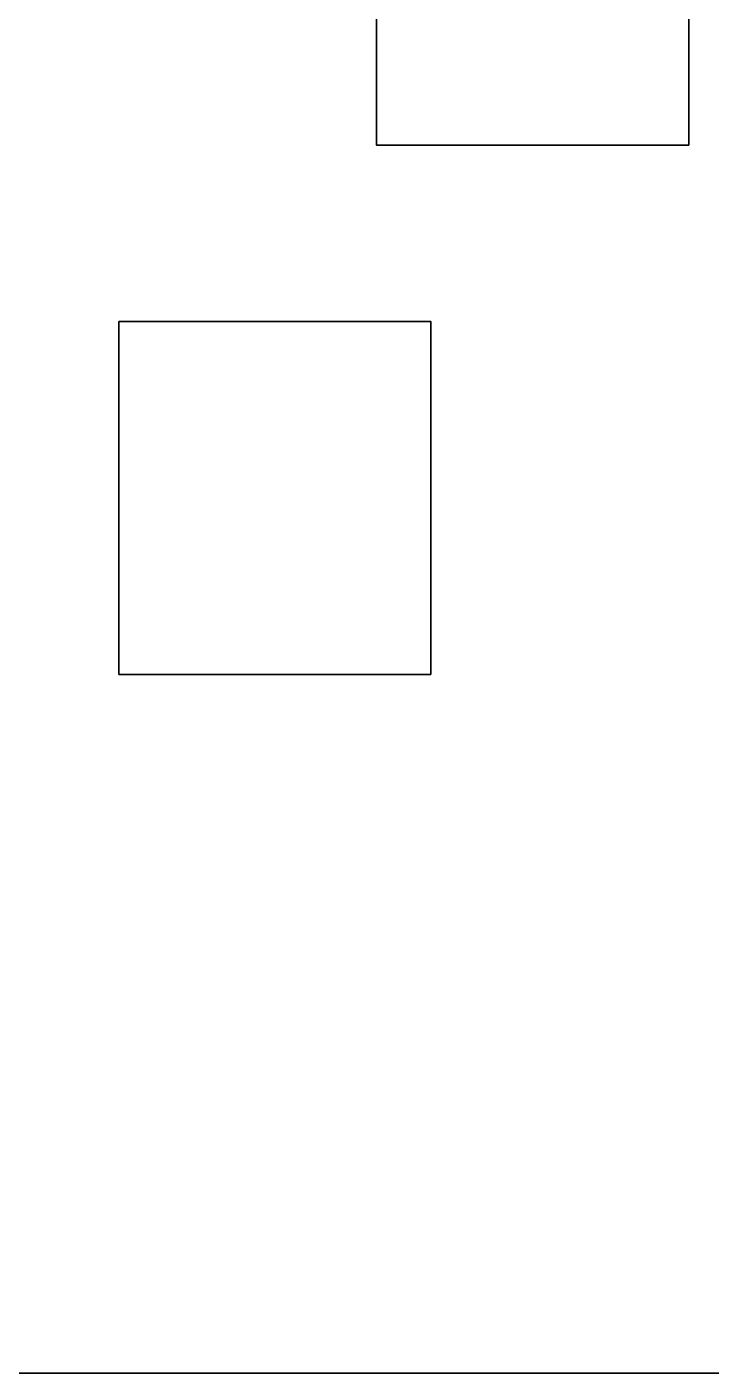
# Model space of a CAD drawing. Header units: inches. Extents: x 410 to 595, y 335 to 497.
# Drawn here: x 540.89 to 564.79, y 335 to 382 of the extents above; entities that cross this region are included whole.
import ezdxf

# ---------------------------------------------------------------- set-up
doc = ezdxf.new("R2010")
doc.units = ezdxf.units.IN
doc.header["$MEASUREMENT"] = 0
doc.layers.add('Layer 4', color=7, linetype='Continuous')
doc.layers.add('racks', color=7, linetype='Continuous')

# ---------------------------------------------------------------- blocks, each defined once
blk = doc.blocks.new('block 56')
at = {"layer": 'racks', "color": 250, "lineweight": 35, "true_color": 0x221e1f}
blk.add_lwpolyline([(555.005, 359.391), (544.107, 359.391), (544.107, 371.71), (555.005, 371.71), (555.005, 359.391)], dxfattribs=at)
blk = doc.blocks.new('block 55')
at = {"layer": 'racks'}
blk.add_blockref('block 56', (0, 0), dxfattribs=at)
blk = doc.blocks.new('block 54')
at = {"layer": 'racks'}
blk.add_blockref('block 55', (0, 0), dxfattribs=at)
blk = doc.blocks.new('block 53')
at = {"layer": 'racks'}
blk.add_blockref('block 54', (0, 0), dxfattribs=at)
blk = doc.blocks.new('block 52')
at = {"layer": 'racks'}
blk.add_blockref('block 53', (0, 0), dxfattribs=at)
blk = doc.blocks.new('block 61')
at = {"layer": 'racks', "color": 250, "lineweight": 35, "true_color": 0x221e1f}
blk.add_lwpolyline([(564.009, 377.87), (553.11, 377.87), (553.11, 390.19), (564.009, 390.19), (564.009, 377.87)], dxfattribs=at)
blk = doc.blocks.new('block 60')
at = {"layer": 'racks'}
blk.add_blockref('block 61', (0, 0), dxfattribs=at)
blk = doc.blocks.new('block 59')
at = {"layer": 'racks'}
blk.add_blockref('block 60', (0, 0), dxfattribs=at)
blk = doc.blocks.new('block 58')
at = {"layer": 'racks'}
blk.add_blockref('block 59', (0, 0), dxfattribs=at)
blk = doc.blocks.new('block 57')
at = {"layer": 'racks'}
blk.add_blockref('block 58', (0, 0), dxfattribs=at)

msp = doc.modelspace()

# ---------------------------------------------------------------- linework, layer by layer
at = {"layer": 'Layer 4', "color": 7, "lineweight": 35, "true_color": 0xffffff}
msp.add_open_spline([(531.667, 415), (531.667, 415), (531.667, 474.605), (531.667, 474.605), (531.667, 474.605), (507.857, 497.333), (507.857, 497.333), (507.857, 497.333), (465.801, 497.333), (465.801, 497.333), (463.069, 494.761), (459.828, 491.708), (456, 488.104), (456, 488.104), (456, 473.666), (456, 473.666), (456, 473.666), (473.666, 473.666), (473.666, 473.666), (473.666, 473.666), (473.666, 445.666), (473.666, 445.666), (473.666, 445.666), (456, 445.666), (456, 445.666), (456, 445.666), (456, 415), (456, 415), (456, 415), (410, 415), (410, 415), (410, 415), (410, 335), (410, 335), (410, 335), (483, 335), (483, 335), (483, 335), (483, 352.667), (483, 352.667), (483, 352.667), (532, 352.667), (532, 352.667), (532, 352.667), (532, 335), (532, 335), (532, 335), (595.333, 335), (595.333, 335), (595.333, 335), (595.333, 415), (595.333, 415), (595.333, 415), (531.667, 415), (531.667, 415)], degree=3, knots=[0, 0, 0, 0, 1, 1, 1, 2, 2, 2, 3, 3, 3, 4, 4, 4, 5, 5, 5, 6, 6, 6, 7, 7, 7, 8, 8, 8, 9, 9, 9, 10, 10, 10, 11, 11, 11, 12, 12, 12, 13, 13, 13, 14, 14, 14, 15, 15, 15, 16, 16, 16, 17, 17, 17, 18, 18, 18, 18], dxfattribs=at)

# ---------------------------------------------------------------- block references
at = {"layer": 'racks'}
for name in ['block 57', 'block 52']:
    msp.add_blockref(name, (0, 0), dxfattribs=at)

doc.saveas('drawing.dxf')
